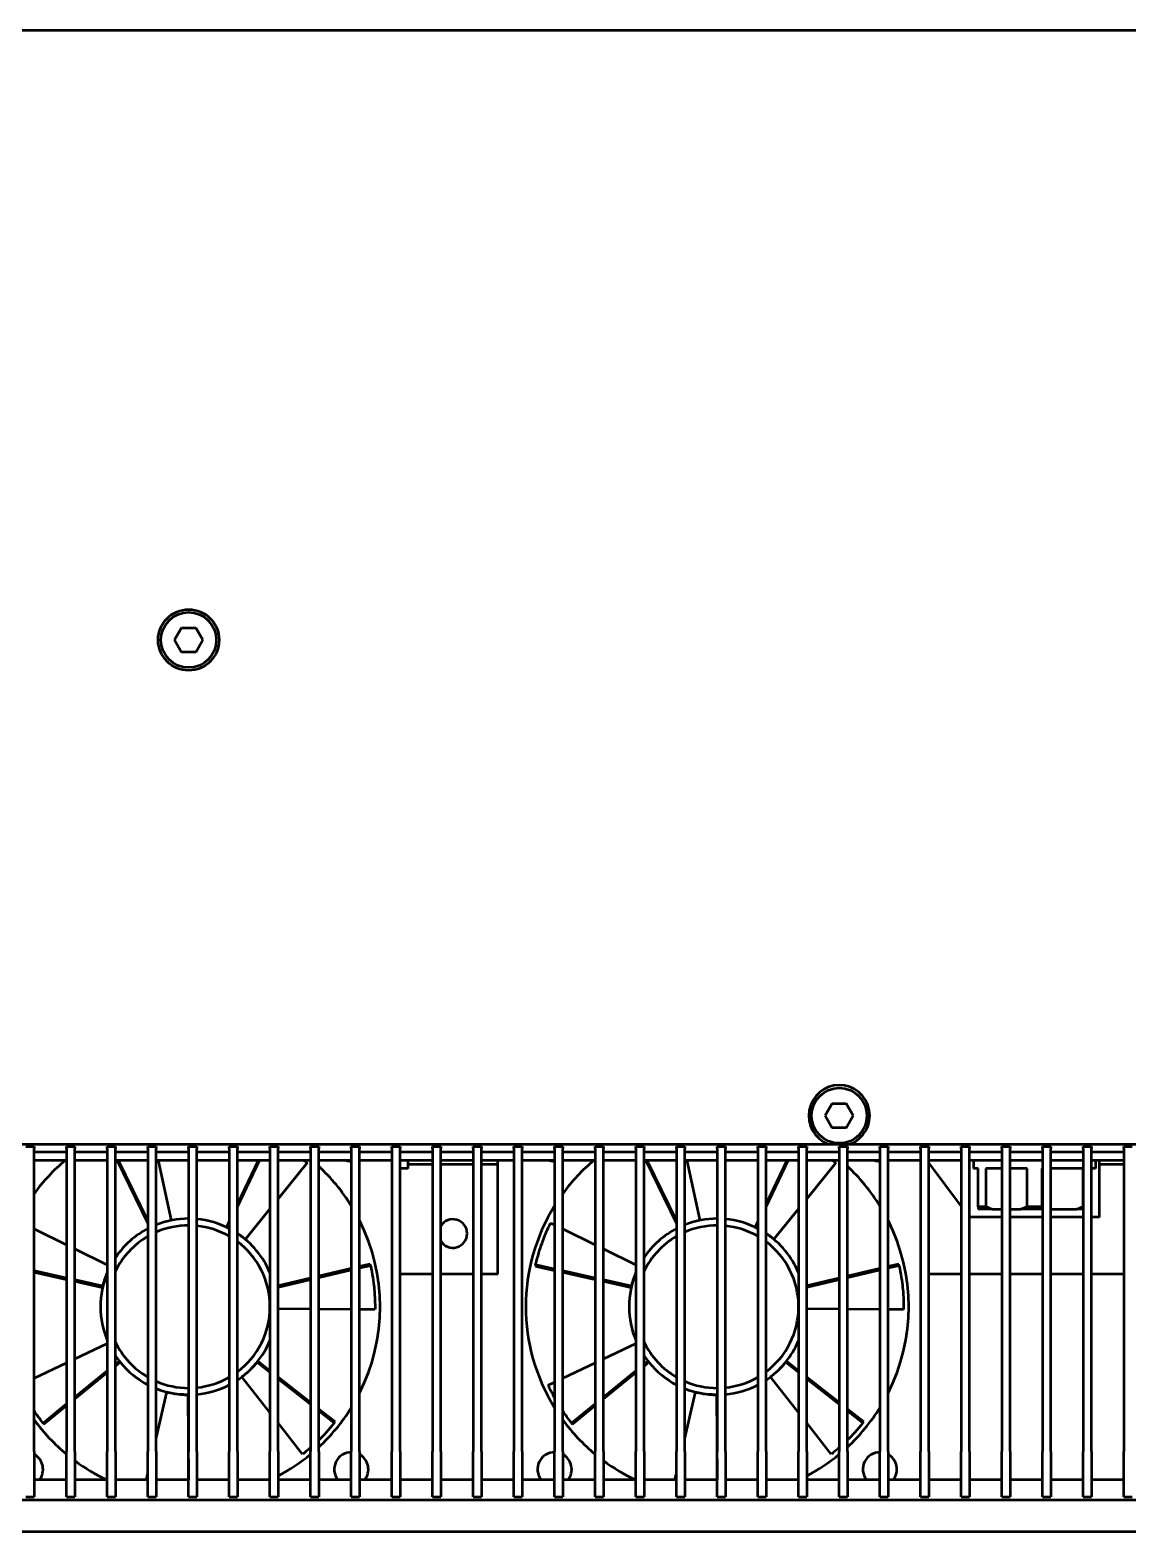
# Model space of a CAD drawing. Header units: millimetres. Extents: x 100 to 5488, y 100 to 4218.
# Drawn here: x 2319.5 to 2454.5, y 1500.5 to 1685.2 of the extents above; entities that cross this region are included whole.
import ezdxf

# ---------------------------------------------------------------- set-up
doc = ezdxf.new("R2010")
doc.units = ezdxf.units.MM
doc.header["$LTSCALE"] = 20
doc.layers.add('Visible (ANSI)', color=7, linetype='Continuous', lineweight=50)

msp = doc.modelspace()

# ---------------------------------------------------------------- linework, layer by layer
at = {"layer": 'Visible (ANSI)'}
for p, q in [((1613.033, 1685.167), (2565.033, 1685.167)), ((2338.167, 1611.667), (2337.301, 1610.167)), ((2338.167, 1611.667), (2339.899, 1611.667)), ((2340.765, 1610.167), (2339.899, 1611.667)), ((2337.301, 1610.167), (2338.167, 1608.667)), ((2339.899, 1608.667), (2340.765, 1610.167)), ((2339.899, 1608.667), (2338.167, 1608.667)), ((2418.167, 1553.167), (2417.301, 1551.667)), ((2417.301, 1551.667), (2418.167, 1550.167)), ((2418.167, 1553.167), (2419.899, 1553.167)), ((2420.765, 1551.667), (2419.899, 1553.167)), ((2419.899, 1550.167), (2420.765, 1551.667)), ((2419.899, 1550.167), (2418.167, 1550.167)), ((2255.38, 1548.167), (2417.687, 1548.167)), ((2319.033, 1547.867), (2320.033, 1547.867)), ((2320.033, 1547.867), (2320.033, 1547.633)), ((2324.033, 1547.633), (2324.033, 1547.867)), ((2324.033, 1547.867), (2325.033, 1547.867)), ((2325.033, 1547.867), (2325.033, 1547.633)), ((2329.033, 1547.633), (2329.033, 1547.867)), ((2329.033, 1547.867), (2330.033, 1547.867)), ((2330.033, 1547.867), (2330.033, 1547.633)), ((2334.033, 1547.633), (2334.033, 1547.867)), ((2334.033, 1547.867), (2335.033, 1547.867)), ((2335.033, 1547.867), (2335.033, 1547.633)), ((2339.033, 1547.633), (2339.033, 1547.867)), ((2339.033, 1547.867), (2340.033, 1547.867)), ((2340.033, 1547.867), (2340.033, 1547.633)), ((2344.033, 1547.633), (2344.033, 1547.867)), ((2344.033, 1547.867), (2345.033, 1547.867)), ((2345.033, 1547.867), (2345.033, 1547.633)), ((2349.033, 1547.633), (2349.033, 1547.867)), ((2349.033, 1547.867), (2350.033, 1547.867)), ((2350.033, 1547.867), (2350.033, 1547.633)), ((2354.033, 1547.633), (2354.033, 1547.867)), ((2354.033, 1547.867), (2355.033, 1547.867)), ((2355.033, 1547.867), (2355.033, 1547.633)), ((2359.033, 1547.633), (2359.033, 1547.867)), ((2359.033, 1547.867), (2360.033, 1547.867)), ((2360.033, 1547.867), (2360.033, 1547.633)), ((2364.033, 1547.633), (2364.033, 1547.867)), ((2364.033, 1547.867), (2365.033, 1547.867)), ((2365.033, 1547.867), (2365.033, 1547.633)), ((2369.033, 1547.633), (2369.033, 1547.867)), ((2369.033, 1547.867), (2370.033, 1547.867)), ((2370.033, 1547.867), (2370.033, 1547.633)), ((2374.033, 1547.633), (2374.033, 1547.867)), ((2374.033, 1547.867), (2375.033, 1547.867)), ((2375.033, 1547.867), (2375.033, 1547.633)), ((2379.033, 1547.633), (2379.033, 1547.867)), ((2379.033, 1547.867), (2380.033, 1547.867)), ((2380.033, 1547.867), (2380.033, 1547.633)), ((2384.033, 1547.633), (2384.033, 1547.867)), ((2384.033, 1547.867), (2385.033, 1547.867)), ((2385.033, 1547.867), (2385.033, 1547.633)), ((2389.033, 1547.633), (2389.033, 1547.867)), ((2389.033, 1547.867), (2390.033, 1547.867)), ((2390.033, 1547.867), (2390.033, 1547.633)), ((2394.033, 1547.633), (2394.033, 1547.867)), ((2394.033, 1547.867), (2395.033, 1547.867)), ((2395.033, 1547.867), (2395.033, 1547.633)), ((2399.033, 1547.633), (2399.033, 1547.867)), ((2399.033, 1547.867), (2400.033, 1547.867)), ((2400.033, 1547.867), (2400.033, 1547.633)), ((2404.033, 1547.633), (2404.033, 1547.867)), ((2404.033, 1547.867), (2405.033, 1547.867)), ((2405.033, 1547.867), (2405.033, 1547.633)), ((2409.033, 1547.633), (2409.033, 1547.867)), ((2409.033, 1547.867), (2410.033, 1547.867)), ((2410.033, 1547.867), (2410.033, 1547.633)), ((2414.033, 1547.633), (2414.033, 1547.867)), ((2414.033, 1547.867), (2415.033, 1547.867)), ((2415.033, 1547.867), (2415.033, 1547.633)), ((2417.7, 1548.167), (2420.366, 1548.167)), ((2419.033, 1547.633), (2419.033, 1547.867)), ((2419.033, 1547.867), (2420.033, 1547.867)), ((2420.033, 1547.867), (2420.033, 1547.633)), ((2420.38, 1548.167), (2548.687, 1548.167)), ((2424.033, 1547.633), (2424.033, 1547.867)), ((2424.033, 1547.867), (2425.033, 1547.867)), ((2425.033, 1547.867), (2425.033, 1547.633)), ((2429.033, 1547.633), (2429.033, 1547.867)), ((2429.033, 1547.867), (2430.033, 1547.867)), ((2430.033, 1547.867), (2430.033, 1547.633)), ((2434.033, 1547.633), (2434.033, 1547.867)), ((2434.033, 1547.867), (2435.033, 1547.867)), ((2435.033, 1547.867), (2435.033, 1547.633)), ((2439.033, 1547.633), (2439.033, 1547.867)), ((2439.033, 1547.867), (2440.033, 1547.867)), ((2440.033, 1547.867), (2440.033, 1547.633)), ((2444.033, 1547.633), (2444.033, 1547.867)), ((2444.033, 1547.867), (2445.033, 1547.867)), ((2445.033, 1547.867), (2445.033, 1547.633)), ((2449.033, 1547.633), (2449.033, 1547.867)), ((2449.033, 1547.867), (2450.033, 1547.867)), ((2450.033, 1547.867), (2450.033, 1547.633)), ((2454.033, 1547.633), (2454.033, 1547.867)), ((2454.033, 1547.867), (2455.033, 1547.867)), ((2320.033, 1510.379), (2320.033, 1547.633)), ((2324.033, 1547.167), (2320.033, 1547.167)), ((2324.033, 1546.167), (2320.033, 1546.167)), ((2324.033, 1547.633), (2324.033, 1510.379)), ((2325.033, 1510.379), (2325.033, 1547.633)), ((2329.033, 1547.167), (2325.033, 1547.167)), ((2329.033, 1546.167), (2325.033, 1546.167)), ((2329.033, 1547.633), (2329.033, 1510.379)), ((2330.033, 1510.379), (2330.033, 1547.633)), ((2334.033, 1547.167), (2330.033, 1547.167)), ((2334.033, 1546.167), (2330.033, 1546.167)), ((2330.25, 1546.167), (2334.033, 1538.413)), ((2334.033, 1538.774), (2330.426, 1546.167)), ((2334.033, 1547.633), (2334.033, 1510.379)), ((2335.033, 1510.379), (2335.033, 1547.633)), ((2339.033, 1547.167), (2335.033, 1547.167)), ((2339.033, 1546.167), (2335.033, 1546.167)), ((2335.277, 1546.167), (2336.904, 1538.789)), ((2339.033, 1547.633), (2339.033, 1510.379)), ((2340.033, 1510.379), (2340.033, 1547.633)), ((2344.033, 1547.167), (2340.033, 1547.167)), ((2344.033, 1546.167), (2340.033, 1546.167)), ((2344.033, 1547.633), (2344.033, 1510.379)), ((2345.033, 1510.379), (2345.033, 1547.633)), ((2349.033, 1547.167), (2345.033, 1547.167)), ((2349.033, 1546.167), (2345.033, 1546.167)), ((2345.033, 1540.441), (2347.751, 1546.167)), ((2347.576, 1546.167), (2345.033, 1540.81)), ((2349.033, 1547.633), (2349.033, 1510.379)), ((2350.033, 1510.379), (2350.033, 1547.633)), ((2354.033, 1547.167), (2350.033, 1547.167)), ((2354.033, 1546.167), (2350.033, 1546.167)), ((2353.374, 1546.043), (2353.383, 1546.036)), ((2353.375, 1546.043), (2353.384, 1546.036)), ((2354.033, 1547.633), (2354.033, 1510.379)), ((2355.033, 1510.379), (2355.033, 1547.633)), ((2359.033, 1547.167), (2355.033, 1547.167)), ((2359.033, 1546.167), (2355.033, 1546.167)), ((2359.033, 1547.633), (2359.033, 1510.379)), ((2360.033, 1510.379), (2360.033, 1547.633)), ((2364.033, 1547.167), (2360.033, 1547.167)), ((2364.033, 1546.167), (2360.033, 1546.167)), ((2364.033, 1547.633), (2364.033, 1510.379)), ((2365.033, 1510.379), (2365.033, 1547.633)), ((2369.033, 1547.167), (2365.033, 1547.167)), ((2369.033, 1546.167), (2365.033, 1546.167)), ((2366.033, 1545.667), (2366.033, 1546.167)), ((2369.033, 1547.633), (2369.033, 1510.379)), ((2370.033, 1510.379), (2370.033, 1547.633)), ((2374.033, 1547.167), (2370.033, 1547.167)), ((2374.033, 1546.167), (2370.033, 1546.167)), ((2374.033, 1547.633), (2374.033, 1510.379)), ((2375.033, 1510.379), (2375.033, 1547.633)), ((2379.033, 1547.167), (2375.033, 1547.167)), ((2379.033, 1546.167), (2375.033, 1546.167)), ((2377.033, 1545.667), (2377.033, 1546.167)), ((2379.033, 1547.633), (2379.033, 1510.379)), ((2380.033, 1510.379), (2380.033, 1547.633)), ((2384.033, 1547.167), (2380.033, 1547.167)), ((2384.033, 1546.167), (2380.033, 1546.167)), ((2384.033, 1547.633), (2384.033, 1510.379)), ((2385.033, 1510.379), (2385.033, 1547.633)), ((2389.033, 1547.167), (2385.033, 1547.167)), ((2389.033, 1546.167), (2385.033, 1546.167)), ((2389.033, 1547.633), (2389.033, 1510.379)), ((2390.033, 1510.379), (2390.033, 1547.633)), ((2394.033, 1547.167), (2390.033, 1547.167)), ((2394.033, 1546.167), (2390.033, 1546.167)), ((2394.033, 1547.633), (2394.033, 1510.379)), ((2395.033, 1510.379), (2395.033, 1547.633)), ((2399.033, 1547.167), (2395.033, 1547.167)), ((2399.033, 1546.167), (2395.033, 1546.167)), ((2395.25, 1546.167), (2399.033, 1538.413)), ((2399.033, 1538.774), (2395.426, 1546.167)), ((2399.033, 1547.633), (2399.033, 1510.379)), ((2400.033, 1510.379), (2400.033, 1547.633)), ((2404.033, 1547.167), (2400.033, 1547.167)), ((2404.033, 1546.167), (2400.033, 1546.167)), ((2400.277, 1546.167), (2401.904, 1538.789)), ((2404.033, 1547.633), (2404.033, 1510.379)), ((2405.033, 1510.379), (2405.033, 1547.633)), ((2409.033, 1547.167), (2405.033, 1547.167)), ((2409.033, 1546.167), (2405.033, 1546.167)), ((2409.033, 1547.633), (2409.033, 1510.379)), ((2410.033, 1510.379), (2410.033, 1547.633)), ((2414.033, 1547.167), (2410.033, 1547.167)), ((2414.033, 1546.167), (2410.033, 1546.167)), ((2410.033, 1540.441), (2412.751, 1546.167)), ((2412.576, 1546.167), (2410.033, 1540.81)), ((2414.033, 1547.633), (2414.033, 1510.379)), ((2415.033, 1510.379), (2415.033, 1547.633)), ((2419.033, 1547.167), (2415.033, 1547.167)), ((2419.033, 1546.167), (2415.033, 1546.167)), ((2418.374, 1546.043), (2418.383, 1546.036)), ((2418.375, 1546.043), (2418.384, 1546.036)), ((2419.033, 1547.633), (2419.033, 1510.379)), ((2420.033, 1510.379), (2420.033, 1547.633)), ((2424.033, 1547.167), (2420.033, 1547.167)), ((2424.033, 1546.167), (2420.033, 1546.167)), ((2424.033, 1547.633), (2424.033, 1510.379)), ((2425.033, 1510.379), (2425.033, 1547.633)), ((2429.033, 1547.167), (2425.033, 1547.167)), ((2429.033, 1546.167), (2425.033, 1546.167)), ((2429.033, 1547.633), (2429.033, 1510.379)), ((2430.033, 1510.379), (2430.033, 1547.633)), ((2434.033, 1547.167), (2430.033, 1547.167)), ((2434.033, 1546.167), (2430.033, 1546.167)), ((2434.033, 1547.633), (2434.033, 1510.379)), ((2435.033, 1510.379), (2435.033, 1547.633)), ((2439.033, 1547.167), (2435.033, 1547.167)), ((2439.033, 1546.167), (2435.033, 1546.167)), ((2435.533, 1546.167), (2435.533, 1545.167)), ((2439.033, 1547.633), (2439.033, 1510.379)), ((2440.033, 1510.379), (2440.033, 1547.633)), ((2444.033, 1547.167), (2440.033, 1547.167)), ((2444.033, 1546.167), (2440.033, 1546.167)), ((2444.033, 1547.633), (2444.033, 1510.379)), ((2445.033, 1510.379), (2445.033, 1547.633)), ((2449.033, 1547.167), (2445.033, 1547.167)), ((2449.033, 1546.167), (2445.033, 1546.167)), ((2449.033, 1547.633), (2449.033, 1510.379)), ((2450.033, 1510.379), (2450.033, 1547.633)), ((2454.033, 1547.167), (2450.033, 1547.167)), ((2454.033, 1546.167), (2450.033, 1546.167)), ((2450.533, 1546.167), (2450.533, 1545.167)), ((2451.033, 1545.667), (2451.033, 1546.167)), ((2454.033, 1547.633), (2454.033, 1510.379)), ((2353.606, 1545.855), (2350.033, 1541.438)), ((2366.033, 1545.167), (2365.033, 1545.167)), ((2366.033, 1545.167), (2366.033, 1545.667)), ((2369.033, 1545.667), (2366.033, 1545.667)), ((2374.033, 1545.667), (2370.033, 1545.667)), ((2377.033, 1545.667), (2375.033, 1545.667)), ((2377.033, 1545.167), (2377.033, 1545.667)), ((2377.033, 1532.167), (2377.033, 1545.167)), ((2418.606, 1545.855), (2415.033, 1541.438)), ((2430.033, 1545.834), (2434.033, 1540.501)), ((2436.133, 1545.167), (2435.533, 1545.167)), ((2436.133, 1540.467), (2436.133, 1545.167)), ((2437.038, 1545.167), (2437.038, 1540.467)), ((2439.033, 1545.167), (2437.038, 1545.167)), ((2442.129, 1545.167), (2440.033, 1545.167)), ((2442.129, 1540.467), (2442.129, 1545.167)), ((2443.938, 1545.167), (2443.938, 1540.467)), ((2444.033, 1545.167), (2443.938, 1545.167)), ((2449.029, 1545.167), (2445.033, 1545.167)), ((2449.029, 1540.467), (2449.029, 1545.167)), ((2450.533, 1545.167), (2450.033, 1545.167)), ((2451.033, 1539.167), (2451.033, 1545.667)), ((2453.033, 1545.667), (2451.033, 1545.667)), ((2454.033, 1545.667), (2453.033, 1545.667)), ((2436.133, 1540.467), (2436.133, 1540.167)), ((2437.038, 1540.467), (2436.133, 1540.467)), ((2443.938, 1540.467), (2442.129, 1540.467)), ((2449.033, 1540.467), (2449.029, 1540.467)), ((2344.033, 1538.703), (2343.678, 1537.954)), ((2349.033, 1540.201), (2346.008, 1536.46)), ((2409.033, 1538.703), (2408.678, 1537.954)), ((2414.033, 1540.201), (2411.008, 1536.46)), ((2439.033, 1539.167), (2435.033, 1539.167)), ((2437.802, 1540.167), (2436.133, 1540.167)), ((2437.802, 1540.167), (2439.033, 1540.167)), ((2440.033, 1540.167), (2441.365, 1540.167)), ((2444.033, 1539.167), (2440.033, 1539.167)), ((2444.033, 1540.167), (2441.365, 1540.167)), ((2445.033, 1540.167), (2448.265, 1540.167)), ((2449.033, 1539.167), (2445.033, 1539.167)), ((2449.033, 1540.167), (2448.265, 1540.167)), ((2451.033, 1539.167), (2450.033, 1539.167)), ((2320.033, 1537.733), (2324.033, 1535.768)), ((2343.678, 1537.954), (2343.821, 1537.886)), ((2343.821, 1537.886), (2344.033, 1538.334)), ((2383.424, 1538.191), (2383.429, 1538.202)), ((2383.425, 1538.192), (2383.43, 1538.202)), ((2383.556, 1538.459), (2384.033, 1538.224)), ((2385.033, 1537.733), (2389.033, 1535.768)), ((2408.678, 1537.954), (2408.821, 1537.886)), ((2408.821, 1537.886), (2409.033, 1538.334)), ((2325.033, 1535.277), (2329.033, 1533.312)), ((2390.033, 1535.277), (2394.033, 1533.312)), ((2361.343, 1533.405), (2360.033, 1533.097)), ((2360.033, 1532.935), (2361.38, 1533.251)), ((2361.38, 1533.251), (2361.343, 1533.405)), ((2381.702, 1533.316), (2381.668, 1533.162)), ((2381.668, 1533.162), (2384.033, 1532.633)), ((2384.033, 1532.796), (2381.702, 1533.316)), ((2426.343, 1533.405), (2425.033, 1533.097)), ((2425.033, 1532.935), (2426.38, 1533.251)), ((2426.38, 1533.251), (2426.343, 1533.405)), ((2324.033, 1531.679), (2320.033, 1532.572)), ((2320.033, 1532.41), (2324.033, 1531.517)), ((2328.495, 1530.683), (2325.033, 1531.456)), ((2325.033, 1531.294), (2328.46, 1530.528)), ((2354.033, 1531.689), (2350.033, 1530.75)), ((2350.033, 1530.587), (2354.033, 1531.526)), ((2359.033, 1532.863), (2355.033, 1531.924)), ((2355.033, 1531.761), (2359.033, 1532.7)), ((2369.033, 1532.167), (2365.033, 1532.167)), ((2374.033, 1532.167), (2370.033, 1532.167)), ((2377.033, 1532.167), (2375.033, 1532.167)), ((2389.033, 1531.679), (2385.033, 1532.572)), ((2385.033, 1532.41), (2389.033, 1531.517)), ((2393.495, 1530.683), (2390.033, 1531.456)), ((2390.033, 1531.294), (2393.46, 1530.528)), ((2419.033, 1531.689), (2415.033, 1530.75)), ((2415.033, 1530.587), (2419.033, 1531.526)), ((2424.033, 1532.863), (2420.033, 1531.924)), ((2420.033, 1531.761), (2424.033, 1532.7)), ((2434.033, 1532.167), (2430.033, 1532.167)), ((2439.033, 1532.167), (2435.033, 1532.167)), ((2444.033, 1532.167), (2440.033, 1532.167)), ((2449.033, 1532.167), (2445.033, 1532.167)), ((2454.033, 1532.167), (2450.033, 1532.167)), ((2328.46, 1530.528), (2328.495, 1530.683)), ((2393.46, 1530.528), (2393.495, 1530.683)), ((2354.033, 1527.864), (2350.033, 1527.889)), ((2359.033, 1527.832), (2355.033, 1527.858)), ((2361.948, 1527.814), (2360.033, 1527.826)), ((2361.951, 1528.112), (2361.951, 1528.101)), ((2361.951, 1528.111), (2361.951, 1528.1)), ((2419.033, 1527.864), (2415.033, 1527.889)), ((2424.033, 1527.832), (2420.033, 1527.858)), ((2426.948, 1527.814), (2425.033, 1527.826)), ((2426.951, 1528.112), (2426.951, 1528.101)), ((2426.951, 1528.111), (2426.951, 1528.1)), ((2325.033, 1521.739), (2329.033, 1523.642)), ((2390.033, 1521.739), (2394.033, 1523.642)), ((2320.033, 1519.361), (2324.033, 1521.263)), ((2329.033, 1520.27), (2325.033, 1517.029)), ((2330.516, 1521.471), (2330.033, 1521.08)), ((2330.033, 1520.876), (2330.616, 1521.348)), ((2330.616, 1521.348), (2330.516, 1521.471)), ((2347.548, 1521.47), (2347.45, 1521.345)), ((2347.45, 1521.345), (2349.033, 1520.1)), ((2349.033, 1520.301), (2347.548, 1521.47)), ((2385.033, 1519.361), (2389.033, 1521.263)), ((2394.033, 1520.27), (2390.033, 1517.029)), ((2395.516, 1521.471), (2395.033, 1521.08)), ((2395.033, 1520.876), (2395.616, 1521.348)), ((2395.616, 1521.348), (2395.516, 1521.471)), ((2412.548, 1521.47), (2412.45, 1521.345)), ((2412.45, 1521.345), (2414.033, 1520.1)), ((2414.033, 1520.301), (2412.548, 1521.47)), ((2325.033, 1516.826), (2329.033, 1520.066)), ((2349.033, 1515.14), (2345.575, 1519.529)), ((2354.033, 1516.368), (2350.033, 1519.515)), ((2350.033, 1519.313), (2354.033, 1516.167)), ((2383.249, 1518.512), (2384.033, 1518.885)), ((2383.376, 1518.244), (2383.371, 1518.253)), ((2383.376, 1518.242), (2383.371, 1518.253)), ((2390.033, 1516.826), (2394.033, 1520.066)), ((2414.033, 1515.14), (2410.575, 1519.529)), ((2419.033, 1516.368), (2415.033, 1519.515)), ((2415.033, 1519.313), (2419.033, 1516.167)), ((2335.033, 1511.978), (2336.364, 1517.666)), ((2339.033, 1517.334), (2338.953, 1517.333)), ((2338.953, 1517.333), (2339.028, 1506.862)), ((2400.033, 1511.978), (2401.364, 1517.666)), ((2404.033, 1517.334), (2403.953, 1517.333)), ((2403.953, 1517.333), (2404.028, 1506.862)), ((2324.033, 1516.219), (2321.127, 1513.865)), ((2321.227, 1513.742), (2324.033, 1516.015)), ((2357.046, 1513.999), (2355.033, 1515.582)), ((2355.033, 1515.38), (2356.948, 1513.875)), ((2389.033, 1516.219), (2386.127, 1513.865)), ((2386.227, 1513.742), (2389.033, 1516.015)), ((2422.046, 1513.999), (2420.033, 1515.582)), ((2420.033, 1515.38), (2421.948, 1513.875)), ((2321.127, 1513.865), (2321.227, 1513.742)), ((2353.053, 1510.038), (2350.033, 1513.871)), ((2356.948, 1513.875), (2357.046, 1513.999)), ((2386.127, 1513.865), (2386.227, 1513.742)), ((2418.053, 1510.038), (2415.033, 1513.871)), ((2421.948, 1513.875), (2422.046, 1513.999)), ((2320.033, 1510.379), (2320.033, 1504.792)), ((2324.033, 1504.792), (2324.033, 1510.379)), ((2325.033, 1510.379), (2325.033, 1504.792)), ((2329.033, 1504.792), (2329.033, 1510.379)), ((2330.033, 1510.379), (2330.033, 1504.792)), ((2334.033, 1504.792), (2334.033, 1510.379)), ((2335.033, 1510.379), (2335.033, 1504.792)), ((2339.033, 1504.792), (2339.033, 1510.379)), ((2340.033, 1510.379), (2340.033, 1504.792)), ((2344.033, 1504.792), (2344.033, 1510.379)), ((2345.033, 1510.379), (2345.033, 1504.792)), ((2349.033, 1504.792), (2349.033, 1510.379)), ((2350.033, 1510.379), (2350.033, 1504.792)), ((2353.288, 1510.223), (2353.279, 1510.215)), ((2353.287, 1510.222), (2353.279, 1510.215)), ((2354.033, 1504.792), (2354.033, 1510.379)), ((2355.033, 1510.379), (2355.033, 1504.792)), ((2359.033, 1504.792), (2359.033, 1510.379)), ((2360.033, 1510.379), (2360.033, 1504.792)), ((2364.033, 1504.792), (2364.033, 1510.379)), ((2365.033, 1510.379), (2365.033, 1504.792)), ((2369.033, 1504.792), (2369.033, 1510.379)), ((2370.033, 1510.379), (2370.033, 1504.792)), ((2374.033, 1504.792), (2374.033, 1510.379)), ((2375.033, 1510.379), (2375.033, 1504.792)), ((2379.033, 1504.792), (2379.033, 1510.379)), ((2380.033, 1510.379), (2380.033, 1504.792)), ((2384.033, 1504.792), (2384.033, 1510.379)), ((2385.033, 1510.379), (2385.033, 1504.792)), ((2389.033, 1504.792), (2389.033, 1510.379)), ((2390.033, 1510.379), (2390.033, 1504.792)), ((2394.033, 1504.792), (2394.033, 1510.379)), ((2395.033, 1510.379), (2395.033, 1504.792)), ((2399.033, 1504.792), (2399.033, 1510.379)), ((2400.033, 1510.379), (2400.033, 1504.792)), ((2404.033, 1504.792), (2404.033, 1510.379)), ((2405.033, 1510.379), (2405.033, 1504.792)), ((2409.033, 1504.792), (2409.033, 1510.379)), ((2410.033, 1510.379), (2410.033, 1504.792)), ((2414.033, 1504.792), (2414.033, 1510.379)), ((2415.033, 1510.379), (2415.033, 1504.792)), ((2418.288, 1510.223), (2418.279, 1510.215)), ((2418.287, 1510.222), (2418.279, 1510.215)), ((2419.033, 1504.792), (2419.033, 1510.379)), ((2420.033, 1510.379), (2420.033, 1504.792)), ((2424.033, 1504.792), (2424.033, 1510.379)), ((2425.033, 1510.379), (2425.033, 1504.792)), ((2429.033, 1504.792), (2429.033, 1510.379)), ((2430.033, 1510.379), (2430.033, 1504.792)), ((2434.033, 1504.792), (2434.033, 1510.379)), ((2435.033, 1510.379), (2435.033, 1504.792)), ((2439.033, 1504.792), (2439.033, 1510.379)), ((2440.033, 1510.379), (2440.033, 1504.792)), ((2444.033, 1504.792), (2444.033, 1510.379)), ((2445.033, 1510.379), (2445.033, 1504.792)), ((2449.033, 1504.792), (2449.033, 1510.379)), ((2450.033, 1510.379), (2450.033, 1504.792)), ((2454.033, 1504.792), (2454.033, 1510.379)), ((2333.837, 1506.862), (2334.033, 1507.702)), ((2398.837, 1506.862), (2399.033, 1507.702)), ((2324.033, 1506.862), (2320.033, 1506.862)), ((2329.033, 1506.862), (2325.033, 1506.862)), ((2334.033, 1506.862), (2330.033, 1506.862)), ((2339.033, 1506.862), (2335.033, 1506.862)), ((2344.033, 1506.862), (2340.033, 1506.862)), ((2349.033, 1506.862), (2345.033, 1506.862)), ((2354.033, 1506.862), (2350.033, 1506.862)), ((2359.033, 1506.862), (2355.033, 1506.862)), ((2364.033, 1506.862), (2360.033, 1506.862)), ((2369.033, 1506.862), (2365.033, 1506.862)), ((2374.033, 1506.862), (2370.033, 1506.862)), ((2379.033, 1506.862), (2375.033, 1506.862)), ((2384.033, 1506.862), (2380.033, 1506.862)), ((2389.033, 1506.862), (2385.033, 1506.862)), ((2394.033, 1506.862), (2390.033, 1506.862)), ((2399.033, 1506.862), (2395.033, 1506.862)), ((2404.033, 1506.862), (2400.033, 1506.862)), ((2409.033, 1506.862), (2405.033, 1506.862)), ((2414.033, 1506.862), (2410.033, 1506.862)), ((2419.033, 1506.862), (2415.033, 1506.862)), ((2424.033, 1506.862), (2420.033, 1506.862)), ((2429.033, 1506.862), (2425.033, 1506.862)), ((2434.033, 1506.862), (2430.033, 1506.862)), ((2439.033, 1506.862), (2435.033, 1506.862)), ((2444.033, 1506.862), (2440.033, 1506.862)), ((2449.033, 1506.862), (2445.033, 1506.862)), ((2454.033, 1506.862), (2450.033, 1506.862)), ((1613.333, 1504.417), (2564.733, 1504.417)), ((2319.033, 1504.786), (2320.033, 1504.786)), ((2320.033, 1504.792), (2320.033, 1504.786)), ((2324.033, 1504.786), (2324.033, 1504.792)), ((2324.033, 1504.786), (2325.033, 1504.786)), ((2325.033, 1504.792), (2325.033, 1504.786)), ((2329.033, 1504.786), (2329.033, 1504.792)), ((2329.033, 1504.786), (2330.033, 1504.786)), ((2330.033, 1504.792), (2330.033, 1504.786)), ((2334.033, 1504.786), (2334.033, 1504.792)), ((2334.033, 1504.786), (2335.033, 1504.786)), ((2335.033, 1504.792), (2335.033, 1504.786)), ((2339.033, 1504.786), (2339.033, 1504.792)), ((2339.033, 1504.786), (2340.033, 1504.786)), ((2340.033, 1504.792), (2340.033, 1504.786)), ((2344.033, 1504.786), (2344.033, 1504.792)), ((2344.033, 1504.786), (2345.033, 1504.786)), ((2345.033, 1504.792), (2345.033, 1504.786)), ((2349.033, 1504.786), (2349.033, 1504.792)), ((2349.033, 1504.786), (2350.033, 1504.786)), ((2350.033, 1504.792), (2350.033, 1504.786)), ((2354.033, 1504.786), (2354.033, 1504.792)), ((2354.033, 1504.786), (2355.033, 1504.786)), ((2355.033, 1504.792), (2355.033, 1504.786)), ((2359.033, 1504.786), (2359.033, 1504.792)), ((2359.033, 1504.786), (2360.033, 1504.786)), ((2360.033, 1504.792), (2360.033, 1504.786)), ((2364.033, 1504.786), (2364.033, 1504.792)), ((2364.033, 1504.786), (2365.033, 1504.786)), ((2365.033, 1504.792), (2365.033, 1504.786)), ((2369.033, 1504.786), (2369.033, 1504.792)), ((2369.033, 1504.786), (2370.033, 1504.786)), ((2370.033, 1504.792), (2370.033, 1504.786)), ((2374.033, 1504.786), (2374.033, 1504.792)), ((2374.033, 1504.786), (2375.033, 1504.786)), ((2375.033, 1504.792), (2375.033, 1504.786)), ((2379.033, 1504.786), (2379.033, 1504.792)), ((2379.033, 1504.786), (2380.033, 1504.786)), ((2380.033, 1504.792), (2380.033, 1504.786)), ((2384.033, 1504.786), (2384.033, 1504.792)), ((2384.033, 1504.786), (2385.033, 1504.786)), ((2385.033, 1504.792), (2385.033, 1504.786)), ((2389.033, 1504.786), (2389.033, 1504.792)), ((2389.033, 1504.786), (2390.033, 1504.786)), ((2390.033, 1504.792), (2390.033, 1504.786)), ((2394.033, 1504.786), (2394.033, 1504.792)), ((2394.033, 1504.786), (2395.033, 1504.786)), ((2395.033, 1504.792), (2395.033, 1504.786)), ((2399.033, 1504.786), (2399.033, 1504.792)), ((2399.033, 1504.786), (2400.033, 1504.786)), ((2400.033, 1504.792), (2400.033, 1504.786)), ((2404.033, 1504.786), (2404.033, 1504.792)), ((2404.033, 1504.786), (2405.033, 1504.786)), ((2405.033, 1504.792), (2405.033, 1504.786)), ((2409.033, 1504.786), (2409.033, 1504.792)), ((2409.033, 1504.786), (2410.033, 1504.786)), ((2410.033, 1504.792), (2410.033, 1504.786)), ((2414.033, 1504.786), (2414.033, 1504.792)), ((2414.033, 1504.786), (2415.033, 1504.786)), ((2415.033, 1504.792), (2415.033, 1504.786)), ((2419.033, 1504.786), (2419.033, 1504.792)), ((2419.033, 1504.786), (2420.033, 1504.786)), ((2420.033, 1504.792), (2420.033, 1504.786)), ((2424.033, 1504.786), (2424.033, 1504.792)), ((2424.033, 1504.786), (2425.033, 1504.786)), ((2425.033, 1504.792), (2425.033, 1504.786)), ((2429.033, 1504.786), (2429.033, 1504.792)), ((2429.033, 1504.786), (2430.033, 1504.786)), ((2430.033, 1504.792), (2430.033, 1504.786)), ((2434.033, 1504.786), (2434.033, 1504.792)), ((2434.033, 1504.786), (2435.033, 1504.786)), ((2435.033, 1504.792), (2435.033, 1504.786)), ((2439.033, 1504.786), (2439.033, 1504.792)), ((2439.033, 1504.786), (2440.033, 1504.786)), ((2440.033, 1504.792), (2440.033, 1504.786)), ((2444.033, 1504.786), (2444.033, 1504.792)), ((2444.033, 1504.786), (2445.033, 1504.786)), ((2445.033, 1504.792), (2445.033, 1504.786)), ((2449.033, 1504.786), (2449.033, 1504.792)), ((2449.033, 1504.786), (2450.033, 1504.786)), ((2450.033, 1504.792), (2450.033, 1504.786)), ((2454.033, 1504.786), (2454.033, 1504.792)), ((2454.033, 1504.786), (2455.033, 1504.786)), ((2565.033, 1500.467), (1613.033, 1500.467))]:
    msp.add_line(p, q, dxfattribs=at)
for centre, radius in [((2339.033, 1610.167), 3.75), ((2339.033, 1610.167), 3.4), ((2419.033, 1551.667), 3.4)]:
    msp.add_circle(centre, radius, dxfattribs=at)
for centre, radius, start, end in [((2419.033, 1551.667), 3.75, 291.03947, 248.96053), ((2419.033, 1551.667), 3.75, 248.96053, 249.16417), ((2419.033, 1551.667), 3.75, 290.83583, 291.03947), ((2339.033, 1528.167), 23.542, 130.12842, 143.81158), ((2359.033, 1548.167), 2.1, 252.24721, 270), ((2384.033, 1548.167), 2.1, 252.24721, 270), ((2404.033, 1528.167), 23.542, 130.12842, 143.81158), ((2424.033, 1548.167), 2.1, 252.24721, 270), ((2339.033, 1528.167), 23.542, 31.83642, 47.18401), ((2404.033, 1528.167), 23.542, 31.83642, 47.18401), ((2404.033, 1528.167), 23.542, 148.16358, 211.83642), ((2339.033, 1528.167), 10.833, 90, 111.66818), ((2339.033, 1528.167), 10.833, 62.51357, 84.70362), ((2339.033, 1528.167), 23.542, 333.13014, 26.86986), ((2371.533, 1537.167), 1.75, 211.00272, 148.99728), ((2404.033, 1528.167), 10.833, 90, 111.66818), ((2404.033, 1528.167), 10.833, 62.51357, 84.70362), ((2404.033, 1528.167), 23.542, 333.13014, 26.86986), ((2339.033, 1528.167), 10.833, 117.48643, 146.17784), ((2339.033, 1528.167), 10, 120, 154.15807), ((2339.033, 1528.167), 10, 90, 113.57818), ((2339.033, 1528.167), 10, 60, 84.26083), ((2339.033, 1528.167), 10.833, 22.61986, 56.36872), ((2404.033, 1528.167), 10.833, 117.48643, 146.17784), ((2404.033, 1528.167), 10, 120, 154.15807), ((2404.033, 1528.167), 10, 90, 113.57818), ((2404.033, 1528.167), 10, 60, 84.26083), ((2404.033, 1528.167), 10.833, 22.61986, 56.36872), ((2339.033, 1528.167), 10, 306.8699, 53.1301), ((2404.033, 1528.167), 10, 306.8699, 53.1301), ((2339.033, 1528.167), 10.833, 157.38014, 202.61986), ((2404.033, 1528.167), 10.833, 157.38014, 202.61986), ((2339.033, 1528.167), 10, 205.84193, 240), ((2339.033, 1528.167), 10.833, 303.63128, 337.38014), ((2404.033, 1528.167), 10, 205.84193, 240), ((2404.033, 1528.167), 10.833, 303.63128, 337.38014), ((2339.033, 1528.167), 10.833, 213.82216, 217.56756), ((2404.033, 1528.167), 10.833, 213.82216, 217.56756), ((2339.033, 1528.167), 10.833, 219.01182, 242.51357), ((2404.033, 1528.167), 10.833, 219.01182, 242.51357), ((2339.033, 1528.167), 10, 246.42182, 270), ((2339.033, 1528.167), 10, 275.73917, 300), ((2339.033, 1528.167), 10.833, 275.29638, 297.48643), ((2404.033, 1528.167), 10, 246.42182, 270), ((2404.033, 1528.167), 10, 275.73917, 300), ((2404.033, 1528.167), 10.833, 275.29638, 297.48643), ((2339.033, 1528.167), 10.833, 248.33182, 270), ((2404.033, 1528.167), 10.833, 248.33182, 270), ((2339.033, 1528.167), 23.542, 312.81599, 328.16358), ((2404.033, 1528.167), 23.542, 312.81599, 328.16358), ((2339.033, 1528.167), 23.542, 216.18842, 230.41902), ((2404.033, 1528.167), 23.542, 216.18842, 230.41902), ((2319.033, 1508.167), 2.1, 321.56992, 61.56311), ((2339.033, 1528.167), 23.542, 233.50945, 244.82366), ((2339.033, 1528.167), 23.542, 297.85637, 309.58098), ((2359.033, 1508.167), 2.1, 90, 218.43008), ((2359.033, 1508.167), 2.1, 321.56992, 61.56311), ((2384.033, 1508.167), 2.1, 90, 218.43008), ((2384.033, 1508.167), 2.1, 321.56992, 61.56311), ((2404.033, 1528.167), 23.542, 233.50945, 244.82366), ((2404.033, 1528.167), 23.542, 297.85637, 309.58098), ((2424.033, 1508.167), 2.1, 90, 218.43008), ((2424.033, 1508.167), 2.1, 321.56992, 61.56311)]:
    msp.add_arc(centre, radius, start, end, dxfattribs=at)
for points, knots in [([(2353.219, 1546.168), (2353.371, 1546.048), (2353.456, 1545.978), (2353.572, 1545.883), (2353.606, 1545.855), (2353.606, 1545.855)], [-0.41334226, -0.41334226, -0.41334226, -0.41334226, -0.30104984, -0.30104984, -0.16460842, -0.16460842, -0.16460842, -0.16460842]), ([(2418.219, 1546.168), (2418.371, 1546.048), (2418.456, 1545.978), (2418.572, 1545.883), (2418.606, 1545.855), (2418.606, 1545.855)], [-0.41334226, -0.41334226, -0.41334226, -0.41334226, -0.30104984, -0.30104984, -0.16460842, -0.16460842, -0.16460842, -0.16460842]), ([(2437.802, 1540.167), (2437.713, 1540.197), (2437.625, 1540.228), (2437.539, 1540.26), (2437.453, 1540.292), (2437.369, 1540.325), (2437.285, 1540.36), (2437.201, 1540.395), (2437.119, 1540.43), (2437.038, 1540.467)], [0, 0, 0, 0, 0.3333333, 0.3333333, 0.3333333, 0.6666667, 0.6666667, 0.6666667, 1, 1, 1, 1]), ([(2345.033, 1537.189), (2345.061, 1537.171), (2345.088, 1537.153), (2345.467, 1536.896), (2345.688, 1536.72), (2345.915, 1536.538), (2346.008, 1536.46), (2346.008, 1536.46), (2346.008, 1536.46), (2346.007, 1536.46)], [0.2360128, 0.2360128, 0.2360128, 0.2360128, 0.25486098, 0.25486098, 0.50685666, 0.50685666, 0.67513336, 0.67513336, 0.67889837, 0.67889837, 0.67889837, 0.67889837]), ([(2381.702, 1533.316), (2381.95, 1534.39), (2382.232, 1535.272), (2382.711, 1536.593), (2382.967, 1537.206), (2383.368, 1538.086), (2383.455, 1538.255), (2383.536, 1538.418), (2383.556, 1538.459), (2383.556, 1538.459)], [-0.84200199, -0.84200199, -0.84200199, -0.84200199, -0.63531392, -0.63531392, -0.46010232, -0.46010232, -0.30242327, -0.30242327, -0.16409281, -0.16409281, -0.16409281, -0.16409281]), ([(2410.033, 1537.189), (2410.061, 1537.171), (2410.088, 1537.153), (2410.467, 1536.896), (2410.688, 1536.72), (2410.915, 1536.538), (2411.008, 1536.46), (2411.008, 1536.46), (2411.008, 1536.46), (2411.007, 1536.46)], [0.2360128, 0.2360128, 0.2360128, 0.2360128, 0.25486098, 0.25486098, 0.50685666, 0.50685666, 0.67513336, 0.67513336, 0.67889837, 0.67889837, 0.67889837, 0.67889837]), ([(2345.833, 1536.601), (2345.837, 1536.598), (2345.845, 1536.591), (2345.846, 1536.59), (2345.846, 1536.59), (2345.846, 1536.59)], [0, 0, 0, 0, 0.073079111, 0.073079111, 0.074042245, 0.074042245, 0.074042245, 0.074042245]), ([(2346.007, 1536.46), (2345.988, 1536.476), (2345.968, 1536.492), (2345.94, 1536.514), (2345.93, 1536.522), (2345.913, 1536.536), (2345.905, 1536.543), (2345.892, 1536.553), (2345.886, 1536.558), (2345.871, 1536.57), (2345.864, 1536.576), (2345.851, 1536.587), (2345.845, 1536.591), (2345.838, 1536.597), (2345.836, 1536.599), (2345.834, 1536.601), (2345.833, 1536.601), (2345.833, 1536.601), (2345.833, 1536.601), (2345.833, 1536.601), (2345.833, 1536.601), (2345.833, 1536.601)], [0, 0, 0, 0, 0.007706797, 0.007706797, 0.012223609, 0.012223609, 0.017125714, 0.017125714, 0.022631299, 0.022631299, 0.033575367, 0.033575367, 0.041769647, 0.041769647, 0.044842495, 0.044842495, 0.045130574, 0.045130574, 0.045346633, 0.045346633, 0.045358597, 0.045358597, 0.045358597, 0.045358597]), ([(2410.833, 1536.601), (2410.837, 1536.598), (2410.845, 1536.591), (2410.846, 1536.59), (2410.846, 1536.59), (2410.846, 1536.59)], [0, 0, 0, 0, 0.073079111, 0.073079111, 0.074042245, 0.074042245, 0.074042245, 0.074042245]), ([(2411.007, 1536.46), (2410.988, 1536.476), (2410.968, 1536.492), (2410.94, 1536.514), (2410.93, 1536.522), (2410.913, 1536.536), (2410.905, 1536.543), (2410.892, 1536.553), (2410.886, 1536.558), (2410.871, 1536.57), (2410.864, 1536.576), (2410.851, 1536.587), (2410.845, 1536.591), (2410.838, 1536.597), (2410.836, 1536.599), (2410.834, 1536.601), (2410.833, 1536.601), (2410.833, 1536.601), (2410.833, 1536.601), (2410.833, 1536.601), (2410.833, 1536.601), (2410.833, 1536.601)], [0, 0, 0, 0, 0.007706797, 0.007706797, 0.012223609, 0.012223609, 0.017125714, 0.017125714, 0.022631299, 0.022631299, 0.033575367, 0.033575367, 0.041769647, 0.041769647, 0.044842495, 0.044842495, 0.045130574, 0.045130574, 0.045346633, 0.045346633, 0.045358597, 0.045358597, 0.045358597, 0.045358597]), ([(2361.38, 1533.251), (2361.622, 1532.185), (2361.751, 1531.276), (2361.895, 1529.886), (2361.932, 1529.226), (2361.955, 1528.259), (2361.951, 1528.056), (2361.949, 1527.862), (2361.948, 1527.814), (2361.948, 1527.814)], [-0.87486875, -0.87486875, -0.87486875, -0.87486875, -0.65677022, -0.65677022, -0.47108116, -0.47108116, -0.30449323, -0.30449323, -0.16328022, -0.16328022, -0.16328022, -0.16328022]), ([(2426.38, 1533.251), (2426.622, 1532.185), (2426.751, 1531.276), (2426.895, 1529.886), (2426.932, 1529.226), (2426.955, 1528.259), (2426.951, 1528.056), (2426.949, 1527.862), (2426.948, 1527.814), (2426.948, 1527.814)], [-0.87486875, -0.87486875, -0.87486875, -0.87486875, -0.65677022, -0.65677022, -0.47108116, -0.47108116, -0.30449323, -0.30449323, -0.16328022, -0.16328022, -0.16328022, -0.16328022]), ([(2328.495, 1530.683), (2328.623, 1531.22), (2328.785, 1531.709), (2328.973, 1532.192), (2329.004, 1532.268), (2329.033, 1532.338)], [0.000001, 0.000001, 0.000001, 0.000001, 0.25497143, 0.25497143, 0.30686024, 0.30686024, 0.30686024, 0.30686024]), ([(2393.495, 1530.683), (2393.623, 1531.22), (2393.785, 1531.709), (2393.973, 1532.192), (2394.004, 1532.268), (2394.033, 1532.338)], [0.000001, 0.000001, 0.000001, 0.000001, 0.25497143, 0.25497143, 0.30686024, 0.30686024, 0.30686024, 0.30686024]), ([(2330.516, 1521.471), (2330.504, 1521.486), (2330.493, 1521.501), (2330.469, 1521.531), (2330.457, 1521.546), (2330.446, 1521.562)], [0.000009544, 0.000009544, 0.000009544, 0.000009544, 0.008790095, 0.008790095, 0.017727069, 0.017727069, 0.017727069, 0.017727069]), ([(2330.446, 1521.562), (2330.473, 1521.526), (2330.501, 1521.491), (2330.558, 1521.42), (2330.587, 1521.384), (2330.616, 1521.348)], [-0.027260923, -0.027260923, -0.027260923, -0.027260923, -0.013841096, -0.013841096, -0.000001, -0.000001, -0.000001, -0.000001]), ([(2347.45, 1521.345), (2347.103, 1520.916), (2346.746, 1520.546), (2346.12, 1519.96), (2345.899, 1519.783), (2345.671, 1519.603), (2345.575, 1519.529), (2345.575, 1519.529), (2345.575, 1519.529), (2345.575, 1519.529)], [0.000001, 0.000001, 0.000001, 0.000001, 0.25482891, 0.25482891, 0.50678915, 0.50678915, 0.67512864, 0.67512864, 0.67891933, 0.67891933, 0.67891933, 0.67891933]), ([(2395.516, 1521.471), (2395.504, 1521.486), (2395.493, 1521.501), (2395.469, 1521.531), (2395.457, 1521.546), (2395.446, 1521.562)], [0.000009544, 0.000009544, 0.000009544, 0.000009544, 0.008790095, 0.008790095, 0.017727069, 0.017727069, 0.017727069, 0.017727069]), ([(2395.446, 1521.562), (2395.473, 1521.526), (2395.501, 1521.491), (2395.558, 1521.42), (2395.587, 1521.384), (2395.616, 1521.348)], [-0.027260923, -0.027260923, -0.027260923, -0.027260923, -0.013841096, -0.013841096, -0.000001, -0.000001, -0.000001, -0.000001]), ([(2412.45, 1521.345), (2412.103, 1520.916), (2411.746, 1520.546), (2411.12, 1519.96), (2410.899, 1519.783), (2410.671, 1519.603), (2410.575, 1519.529), (2410.575, 1519.529), (2410.575, 1519.529), (2410.575, 1519.529)], [0.000001, 0.000001, 0.000001, 0.000001, 0.25482891, 0.25482891, 0.50678915, 0.50678915, 0.67512864, 0.67512864, 0.67891933, 0.67891933, 0.67891933, 0.67891933]), ([(2345.575, 1519.529), (2345.595, 1519.545), (2345.615, 1519.561), (2345.643, 1519.583), (2345.653, 1519.591), (2345.671, 1519.605), (2345.678, 1519.611), (2345.692, 1519.621), (2345.697, 1519.626), (2345.712, 1519.638), (2345.72, 1519.644), (2345.733, 1519.654), (2345.739, 1519.658), (2345.746, 1519.664), (2345.748, 1519.666), (2345.75, 1519.668), (2345.751, 1519.668), (2345.751, 1519.668), (2345.751, 1519.668), (2345.751, 1519.668), (2345.751, 1519.668), (2345.751, 1519.668)], [0, 0, 0, 0, 0.007706797, 0.007706797, 0.012223609, 0.012223609, 0.017125714, 0.017125714, 0.022631299, 0.022631299, 0.033575367, 0.033575367, 0.041769647, 0.041769647, 0.044842495, 0.044842495, 0.045130574, 0.045130574, 0.045346633, 0.045346633, 0.045358597, 0.045358597, 0.045358597, 0.045358597]), ([(2345.751, 1519.668), (2345.747, 1519.665), (2345.739, 1519.659), (2345.738, 1519.658), (2345.738, 1519.658), (2345.738, 1519.658)], [0, 0, 0, 0, 0.073079111, 0.073079111, 0.074042246, 0.074042246, 0.074042246, 0.074042246]), ([(2384.033, 1516.978), (2383.753, 1517.476), (2383.595, 1517.797), (2383.379, 1518.235), (2383.305, 1518.391), (2383.256, 1518.496), (2383.249, 1518.512), (2383.249, 1518.512)], [-0.73509512, -0.73509512, -0.73509512, -0.73509512, -0.51533377, -0.51533377, -0.28246317, -0.28246317, -0.1835826, -0.1835826, -0.1835826, -0.1835826]), ([(2410.575, 1519.529), (2410.595, 1519.545), (2410.615, 1519.561), (2410.643, 1519.583), (2410.653, 1519.591), (2410.671, 1519.605), (2410.678, 1519.611), (2410.692, 1519.621), (2410.697, 1519.626), (2410.712, 1519.638), (2410.72, 1519.644), (2410.733, 1519.654), (2410.739, 1519.658), (2410.746, 1519.664), (2410.748, 1519.666), (2410.75, 1519.668), (2410.751, 1519.668), (2410.751, 1519.668), (2410.751, 1519.668), (2410.751, 1519.668), (2410.751, 1519.668), (2410.751, 1519.668)], [0, 0, 0, 0, 0.007706797, 0.007706797, 0.012223609, 0.012223609, 0.017125714, 0.017125714, 0.022631299, 0.022631299, 0.033575367, 0.033575367, 0.041769647, 0.041769647, 0.044842495, 0.044842495, 0.045130574, 0.045130574, 0.045346633, 0.045346633, 0.045358597, 0.045358597, 0.045358597, 0.045358597]), ([(2410.751, 1519.668), (2410.747, 1519.665), (2410.739, 1519.659), (2410.738, 1519.658), (2410.738, 1519.658), (2410.738, 1519.658)], [0, 0, 0, 0, 0.073079111, 0.073079111, 0.074042246, 0.074042246, 0.074042246, 0.074042246]), ([(2338.953, 1517.333), (2337.975, 1517.34), (2337.158, 1517.486), (2336.539, 1517.622), (2336.392, 1517.659), (2336.364, 1517.666), (2336.363, 1517.666), (2336.364, 1517.666)], [0.000001, 0.000001, 0.000001, 0.000001, 0.45138784, 0.45138784, 0.63060351, 0.63060351, 0.65159155, 0.65159155, 0.65159155, 0.65159155]), ([(2336.364, 1517.666), (2336.388, 1517.66), (2336.413, 1517.654), (2336.448, 1517.646), (2336.46, 1517.643), (2336.482, 1517.638), (2336.492, 1517.636), (2336.508, 1517.632), (2336.515, 1517.63), (2336.534, 1517.626), (2336.543, 1517.624), (2336.56, 1517.62), (2336.567, 1517.619), (2336.576, 1517.616), (2336.579, 1517.616), (2336.582, 1517.615), (2336.582, 1517.615), (2336.582, 1517.615), (2336.582, 1517.615), (2336.582, 1517.615), (2336.582, 1517.615), (2336.582, 1517.615)], [0, 0, 0, 0, 0.007706798, 0.007706798, 0.012223609, 0.012223609, 0.017125714, 0.017125714, 0.0226313, 0.0226313, 0.033575368, 0.033575368, 0.041769648, 0.041769648, 0.044842497, 0.044842497, 0.045130576, 0.045130576, 0.045346635, 0.045346635, 0.045358599, 0.045358599, 0.045358599, 0.045358599]), ([(2336.571, 1517.617), (2336.571, 1517.617), (2336.571, 1517.617), (2336.548, 1517.623), (2336.611, 1517.606), (2336.811, 1517.564)], [-0.20722124, -0.20722124, -0.20722124, -0.20722124, -0.20592978, -0.20592978, -0.000001, -0.000001, -0.000001, -0.000001]), ([(2336.566, 1517.619), (2336.566, 1517.619), (2336.567, 1517.618), (2336.576, 1517.616), (2336.596, 1517.612), (2336.629, 1517.604), (2336.635, 1517.603), (2336.643, 1517.601), (2336.646, 1517.6), (2336.648, 1517.6), (2336.649, 1517.6), (2336.649, 1517.6), (2336.649, 1517.6), (2336.649, 1517.6)], [0.011185484, 0.011185484, 0.011185484, 0.011185484, 0.020935304, 0.020935304, 0.057571047, 0.057571047, 0.066690136, 0.066690136, 0.070109678, 0.070109678, 0.070750841, 0.070750841, 0.070780896, 0.070780896, 0.070780896, 0.070780896]), ([(2337.135, 1517.502), (2337.135, 1517.502), (2337.135, 1517.502), (2337.135, 1517.502), (2337.135, 1517.501), (2337.135, 1517.501), (2337.135, 1517.501), (2337.136, 1517.501), (2337.136, 1517.501), (2337.139, 1517.501), (2337.142, 1517.5), (2337.176, 1517.494), (2337.207, 1517.489), (2337.299, 1517.474), (2337.357, 1517.464), (2337.423, 1517.454)], [0, 0, 0, 0, 0.000021658, 0.000021658, 0.000064974, 0.000064974, 0.000151607, 0.000151607, 0.000324872, 0.000324872, 0.002477651, 0.002477651, 0.025444006, 0.025444006, 0.065753445, 0.065753445, 0.065753445, 0.065753445]), ([(2403.953, 1517.333), (2402.975, 1517.34), (2402.158, 1517.486), (2401.539, 1517.622), (2401.392, 1517.659), (2401.364, 1517.666), (2401.363, 1517.666), (2401.364, 1517.666)], [0.000001, 0.000001, 0.000001, 0.000001, 0.45138784, 0.45138784, 0.63060351, 0.63060351, 0.65159155, 0.65159155, 0.65159155, 0.65159155]), ([(2401.364, 1517.666), (2401.388, 1517.66), (2401.413, 1517.654), (2401.448, 1517.646), (2401.46, 1517.643), (2401.482, 1517.638), (2401.492, 1517.636), (2401.508, 1517.632), (2401.515, 1517.63), (2401.534, 1517.626), (2401.543, 1517.624), (2401.56, 1517.62), (2401.567, 1517.619), (2401.576, 1517.616), (2401.579, 1517.616), (2401.582, 1517.615), (2401.582, 1517.615), (2401.582, 1517.615), (2401.582, 1517.615), (2401.582, 1517.615), (2401.582, 1517.615), (2401.582, 1517.615)], [0, 0, 0, 0, 0.007706798, 0.007706798, 0.012223609, 0.012223609, 0.017125714, 0.017125714, 0.0226313, 0.0226313, 0.033575368, 0.033575368, 0.041769648, 0.041769648, 0.044842497, 0.044842497, 0.045130576, 0.045130576, 0.045346635, 0.045346635, 0.045358599, 0.045358599, 0.045358599, 0.045358599]), ([(2401.571, 1517.617), (2401.571, 1517.617), (2401.571, 1517.617), (2401.548, 1517.623), (2401.611, 1517.606), (2401.811, 1517.564)], [-0.20722124, -0.20722124, -0.20722124, -0.20722124, -0.20592978, -0.20592978, -0.000001, -0.000001, -0.000001, -0.000001]), ([(2401.566, 1517.619), (2401.566, 1517.619), (2401.567, 1517.618), (2401.576, 1517.616), (2401.596, 1517.612), (2401.629, 1517.604), (2401.635, 1517.603), (2401.643, 1517.601), (2401.646, 1517.6), (2401.648, 1517.6), (2401.649, 1517.6), (2401.649, 1517.6), (2401.649, 1517.6), (2401.649, 1517.6)], [0.011185484, 0.011185484, 0.011185484, 0.011185484, 0.020935304, 0.020935304, 0.057571047, 0.057571047, 0.066690136, 0.066690136, 0.070109678, 0.070109678, 0.070750841, 0.070750841, 0.070780896, 0.070780896, 0.070780896, 0.070780896]), ([(2402.135, 1517.502), (2402.135, 1517.502), (2402.135, 1517.502), (2402.135, 1517.502), (2402.135, 1517.501), (2402.135, 1517.501), (2402.135, 1517.501), (2402.136, 1517.501), (2402.136, 1517.501), (2402.139, 1517.501), (2402.142, 1517.5), (2402.176, 1517.494), (2402.207, 1517.489), (2402.299, 1517.474), (2402.357, 1517.464), (2402.423, 1517.454)], [0, 0, 0, 0, 0.000021658, 0.000021658, 0.000064974, 0.000064974, 0.000151607, 0.000151607, 0.000324872, 0.000324872, 0.002477651, 0.002477651, 0.025444006, 0.025444006, 0.065753444, 0.065753444, 0.065753444, 0.065753444]), ([(2356.948, 1513.875), (2356.256, 1513.008), (2355.615, 1512.329), (2355.057, 1511.782), (2355.045, 1511.771), (2355.033, 1511.76)], [-0.94679546, -0.94679546, -0.94679546, -0.94679546, -0.69262529, -0.69262529, -0.68726312, -0.68726312, -0.68726312, -0.68726312]), ([(2421.948, 1513.875), (2421.256, 1513.008), (2420.615, 1512.329), (2420.057, 1511.782), (2420.045, 1511.771), (2420.033, 1511.76)], [-0.94679546, -0.94679546, -0.94679546, -0.94679546, -0.69262529, -0.69262529, -0.68726312, -0.68726312, -0.68726312, -0.68726312]), ([(2354.033, 1510.841), (2353.923, 1510.745), (2353.817, 1510.655), (2353.396, 1510.304), (2353.235, 1510.18), (2353.088, 1510.065), (2353.053, 1510.038), (2353.053, 1510.038)], [-0.5323172, -0.5323172, -0.5323172, -0.5323172, -0.47794451, -0.47794451, -0.30056726, -0.30056726, -0.16478553, -0.16478553, -0.16478553, -0.16478553]), ([(2419.033, 1510.841), (2418.923, 1510.745), (2418.817, 1510.655), (2418.396, 1510.304), (2418.235, 1510.18), (2418.088, 1510.065), (2418.053, 1510.038), (2418.053, 1510.038)], [-0.5323172, -0.5323172, -0.5323172, -0.5323172, -0.47794451, -0.47794451, -0.30056726, -0.30056726, -0.16478553, -0.16478553, -0.16478553, -0.16478553])]:
    msp.add_open_spline(points, degree=3, knots=knots, dxfattribs=at)
for points in [[(2353.384, 1546.036), (2353.384, 1546.036), (2353.383, 1546.036), (2353.383, 1546.036)], [(2418.384, 1546.036), (2418.384, 1546.036), (2418.383, 1546.036), (2418.383, 1546.036)], [(2442.129, 1540.467), (2442.048, 1540.431), (2441.885, 1540.36), (2441.631, 1540.259), (2441.454, 1540.197), (2441.365, 1540.167)], [(2444.033, 1540.425), (2444.001, 1540.439), (2443.969, 1540.453), (2443.938, 1540.467)], [(2449.029, 1540.467), (2448.948, 1540.431), (2448.785, 1540.36), (2448.531, 1540.259), (2448.354, 1540.197), (2448.265, 1540.167)], [(2343.678, 1537.954), (2343.8, 1537.897), (2343.919, 1537.837), (2344.033, 1537.778)], [(2343.821, 1537.886), (2343.893, 1537.851), (2343.964, 1537.815), (2344.033, 1537.779)], [(2345.385, 1536.944), (2345.468, 1536.884), (2345.537, 1536.832), (2345.595, 1536.788)], [(2383.43, 1538.202), (2383.429, 1538.202), (2383.429, 1538.202), (2383.429, 1538.202)], [(2408.678, 1537.954), (2408.8, 1537.897), (2408.919, 1537.837), (2409.033, 1537.778)], [(2408.821, 1537.886), (2408.893, 1537.851), (2408.964, 1537.815), (2409.033, 1537.779)], [(2410.385, 1536.944), (2410.468, 1536.884), (2410.537, 1536.832), (2410.595, 1536.788)], [(2345.846, 1536.591), (2345.846, 1536.591), (2345.838, 1536.597), (2345.817, 1536.615)], [(2410.846, 1536.591), (2410.846, 1536.591), (2410.838, 1536.597), (2410.817, 1536.615)], [(2328.46, 1530.528), (2328.534, 1530.858), (2328.621, 1531.17), (2328.711, 1531.455)], [(2393.46, 1530.528), (2393.534, 1530.858), (2393.621, 1531.17), (2393.711, 1531.455)], [(2361.951, 1528.1), (2361.951, 1528.1), (2361.951, 1528.1), (2361.951, 1528.101)], [(2426.951, 1528.1), (2426.951, 1528.1), (2426.951, 1528.1), (2426.951, 1528.101)], [(2347.548, 1521.47), (2347.339, 1521.204), (2347.126, 1520.96), (2346.922, 1520.742)], [(2412.548, 1521.47), (2412.339, 1521.204), (2412.126, 1520.96), (2411.922, 1520.742)], [(2345.738, 1519.658), (2345.738, 1519.658), (2345.747, 1519.664), (2345.768, 1519.681)], [(2346.185, 1520.029), (2346.108, 1519.961), (2346.042, 1519.905), (2345.986, 1519.859)], [(2383.371, 1518.253), (2383.371, 1518.253), (2383.371, 1518.253), (2383.371, 1518.253)], [(2410.738, 1519.658), (2410.738, 1519.658), (2410.747, 1519.664), (2410.768, 1519.681)], [(2411.185, 1520.029), (2411.108, 1519.961), (2411.042, 1519.905), (2410.986, 1519.859)], [(2336.582, 1517.615), (2336.59, 1517.613), (2336.597, 1517.611), (2336.604, 1517.61)], [(2338.617, 1517.342), (2338.455, 1517.349), (2338.3, 1517.359), (2338.152, 1517.371)], [(2338.617, 1517.342), (2338.752, 1517.337), (2338.89, 1517.334), (2339.033, 1517.334)], [(2401.582, 1517.615), (2401.59, 1517.613), (2401.597, 1517.611), (2401.604, 1517.61)], [(2403.617, 1517.342), (2403.455, 1517.349), (2403.3, 1517.359), (2403.152, 1517.371)], [(2403.617, 1517.342), (2403.752, 1517.337), (2403.89, 1517.334), (2404.033, 1517.334)], [(2321.127, 1513.865), (2320.71, 1514.386), (2320.348, 1514.887), (2320.033, 1515.353)], [(2386.127, 1513.865), (2385.71, 1514.386), (2385.348, 1514.887), (2385.033, 1515.353)], [(2353.279, 1510.215), (2353.279, 1510.215), (2353.279, 1510.215), (2353.279, 1510.215)], [(2418.279, 1510.215), (2418.279, 1510.215), (2418.279, 1510.215), (2418.279, 1510.215)]]:
    msp.add_open_spline(points, degree=3, dxfattribs=at)

doc.saveas('drawing.dxf')
